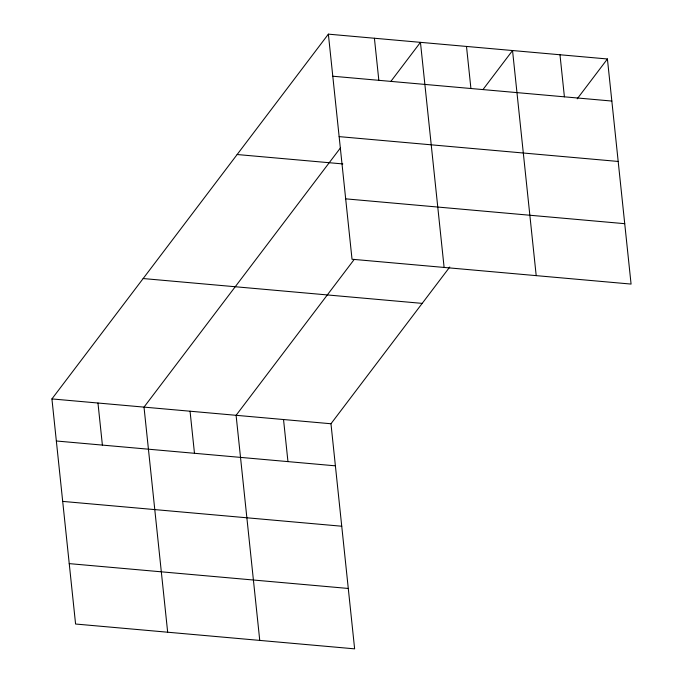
<?xml version="1.0" encoding="UTF-8"?>
<svg xmlns="http://www.w3.org/2000/svg" width="683" height="683" viewBox="0 0 683 683"><rect width="100%" height="100%" fill="white"/><g stroke="black" fill="none" stroke-linecap="round" stroke-linejoin="round"><path stroke-width="1.02" d="M449.773 266.993L330.973 423.75L354.631 648.85L75.582 624.023L51.925 398.923L328.369 34.15L607.418 58.977L631.075 284.077L352.027 259.25L328.369 34.15M340.552 147.776L144.011 407.119L167.668 632.219M390.889 81.362L420.455 42.346L444.112 267.437M354.264 259.378L236.096 415.307L259.753 640.406M482.975 89.558L512.54 50.533L536.198 275.633M577.22 98.83L607.418 58.977M332.792 76.223L611.84 101.05M339.144 136.626L618.192 161.453M237.146 154.529L342.832 163.929M345.683 198.847L624.732 223.683M143.148 278.544L422.196 303.38M51.925 398.923L330.973 423.75M56.348 440.996L335.396 465.832M62.691 501.399L341.739 526.226M69.231 563.62L348.279 588.456M559.983 54.76L564.406 96.832M466.498 46.444L470.92 88.517M374.412 38.248L378.834 80.321M283.53 419.533L287.953 461.606M190.053 411.217L194.476 453.29M97.968 403.021L102.39 445.094"/></g></svg>
